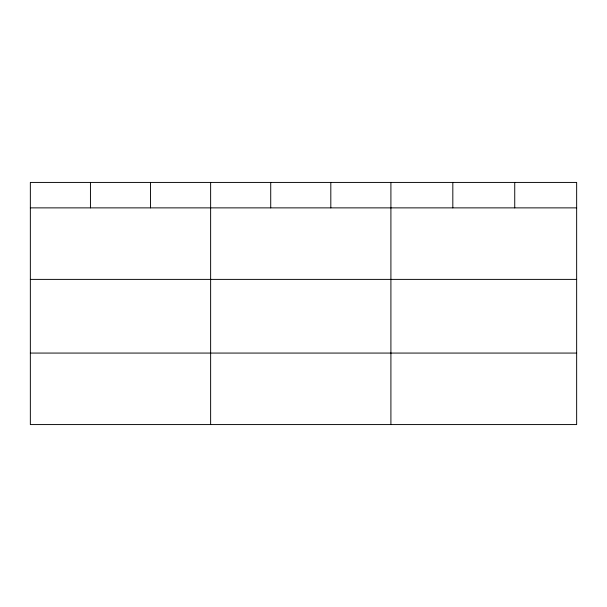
<?xml version="1.0" encoding="UTF-8"?>
<svg xmlns="http://www.w3.org/2000/svg" width="607" height="607" viewBox="0 0 607 607"><rect width="100%" height="100%" fill="white"/><g stroke="black" fill="none" stroke-linecap="round" stroke-linejoin="round"><path stroke-width="0.91" d="M576.65 279.387L576.65 182.426L30.35 182.426L30.35 424.574L576.65 424.574L576.65 279.387L30.35 279.387M30.35 207.875L576.65 207.875M30.35 353.069L576.65 353.069M514.736 182.426L514.736 207.875M452.822 182.426L452.822 207.875M390.908 182.426L390.908 424.574M330.815 182.426L330.815 207.875M270.722 182.426L270.722 207.875M210.629 182.426L210.629 424.574M150.536 182.426L150.536 207.875M90.443 182.426L90.443 207.875"/></g></svg>
